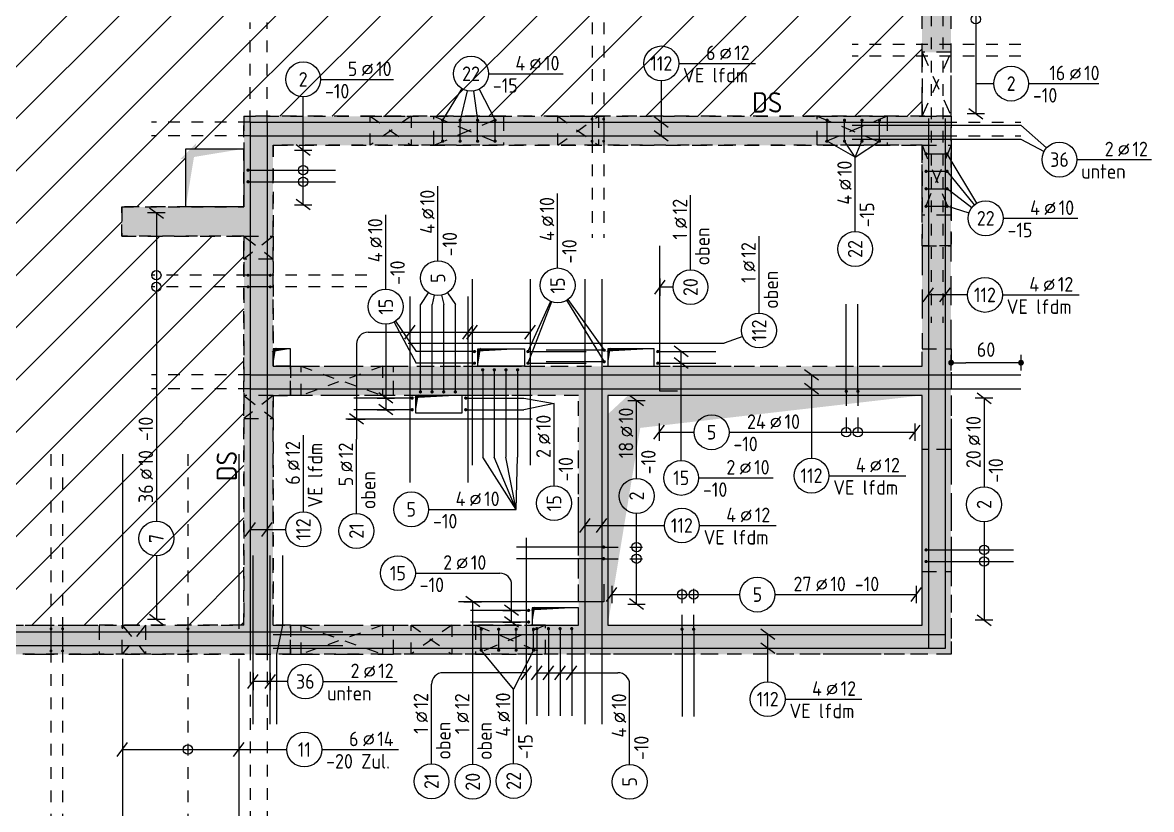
# Model space of a CAD drawing. Extents: x -5.2 to 88.6, y -7.1 to 49.1.
# Drawn here: x 34.27 to 43.97, y 23.19 to 29.95 of the extents above; entities that cross this region are included whole.
import ezdxf
from ezdxf.enums import TextEntityAlignment as Align

# ---------------------------------------------------------------- set-up
doc = ezdxf.new("R2010")
doc.units = 0
doc.header["$LTSCALE"] = 0.5
for name, pattern in [('AUSGEZOGEN', [1000.01, 1000, 0.01]), ('DASHED', [0.75, 0.5, -0.25]), ('DOT', [0.175, 0.05, -0.125]), ('HIDDEN', [0.375, 0.25, -0.125]), ('HIDDEN2', [0.187, 0.125, -0.062]), ('PUNKT', [0.175, 0.05, -0.125]), ('VERDECKT', [0.375, 0.25, -0.125])]:
    doc.linetypes.add(name, pattern=pattern)
for name, color, linetype in [('1.OG', 7, 'Continuous'), ('BETON', 7, 'Continuous'), ('Brüstung 1.UG', 7, 'Continuous'), ('BZ', 7, 'Continuous'), ('DD', 7, 'Continuous'), ('grau_dunkel', 7, 'Continuous'), ('grau_hell', 7, 'Continuous'), ('grau_mittel', 7, 'Continuous'), ('MASSE', 7, 'Continuous'), ('RND', 7, 'Continuous'), ('SCHATTEN', 7, 'Continuous'), ('SCHRAFF', 7, 'Continuous'), ('TEXT', 7, 'Continuous'), ('VERDECKT', 7, 'Continuous'), ('VERDECKT1', 7, 'Continuous'), ('WD', 7, 'Continuous')]:
    doc.layers.add(name, color=color, linetype=linetype)
doc.layers.add('NOPLOT', color=7, linetype='Continuous', plot=False)
doc.styles.add('txt', font='isocp.shx')
doc.dimstyles.new('DOT_I', dxfattribs={"dimscale": 0.5, "dimtxt": 0.25, "dimasz": 0.25, "dimexe": 0.1, "dimexo": 0.3, "dimgap": 0.1, "dimtad": 1, "dimdec": 3, "dimzin": 3, "dimtxsty": 'txt', "dimblk": 'DOT', "dimblk1": 'DOT', "dimblk2": 'DOT', "dimsah": 1, "dimcen": 0.1, "dimse1": 1, "dimse2": 1, "dimazin": 0, "dimtfac": 1, "dimtdec": 4, "dimtix": 1, "dimtmove": 2, "dimatfit": 3, "dimfxl": 0, "dimtvp": 1, "dimtolj": 1, "dimtzin": 0, "dimarcsym": 0})

# ---------------------------------------------------------------- blocks, each defined once
blk = doc.blocks.new('lei_gre')
at = {"layer": 'RND', "color": 7, "linetype": 'Continuous'}
for p, q in [((-0.09, -0.12), (0.09, 0.12)), ((0, 0.15), (0, -0.15))]:
    blk.add_line(p, q, dxfattribs=at)
blk = doc.blocks.new('RND_LEI')
at = {"layer": 'RND', "color": 7, "linetype": 'Continuous'}
blk.add_line((1.022, 0.066), (1.19, 0.27), dxfattribs=at)
for centre, radius in [((0, 0), 0.3), ((1.106, 0.168), 0.075)]:
    blk.add_circle(centre, radius, dxfattribs=at)
at = {"layer": 'RND', "color": 7, "linetype": 'Continuous', "style": 'txt'}
blk.add_attdef('ANZ', text='', height=0.25, dxfattribs=at).set_placement((0.931, 0.057), align=Align.RIGHT)
for tag, p in [('DUM', (1.253, 0.057)), ('ABSTD', (1.674, 0.057)), ('POSTXT', (0.374, -0.327))]:
    blk.add_attdef(tag, p, '', height=0.25, dxfattribs=at)
blk.add_attdef('POSL', text='', height=0.25, dxfattribs=at).set_placement((0, 0), align=Align.MIDDLE)
blk = doc.blocks.new('DOT')
at = {"layer": 'MASSE', "color": 7, "linetype": 'Continuous'}
for p, q in [((0, 0), (-1, 0)), ((0, 0.54), (0, -0.54))]:
    blk.add_line(p, q, dxfattribs=at)
at = {"layer": 'MASSE', "color": 7, "linetype": 'Continuous', "const_width": 0.2}
blk.add_lwpolyline([(-0.1, 0, 1), (0.1, 0, 1)], format="xyb", close=True, dxfattribs=at)
blk = doc.blocks.new('*D18')
at = {"layer": 'Defpoints', "color": 0, "linetype": 'AUSGEZOGEN', "transparency": 16777216}
for p in [(42.2478, 27.0293), (42.2478, 27.0293), (42.8478, 27.0293)]:
    blk.add_point(p, dxfattribs=at)
at = {"layer": 'MASSE', "color": 0, "linetype": 'AUSGEZOGEN', "lineweight": -2, "transparency": 16777216}
blk.add_line((42.7228, 27.0293), (42.3728, 27.0293), dxfattribs=at)
at = {"layer": 'MASSE', "color": 0, "linetype": 'AUSGEZOGEN', "lineweight": -2, "transparency": 16777216, "xscale": 0.125, "yscale": 0.125, "zscale": 0.125, "rotation": 180}
blk.add_blockref('DOT', (42.2478, 27.0293), dxfattribs=at)
at = {"layer": 'MASSE', "color": 0, "linetype": 'AUSGEZOGEN', "lineweight": -2, "transparency": 16777216, "xscale": 0.125, "yscale": 0.125, "zscale": 0.125}
blk.add_blockref('DOT', (42.8478, 27.0293), dxfattribs=at)
at = {"layer": 'MASSE', "color": 0, "linetype": 'AUSGEZOGEN', "transparency": 16777216, "insert": (42.5478, 27.1418), "char_height": 0.125, "attachment_point": 5, "style": 'txt'}
blk.add_mtext('\\A1;60', dxfattribs=at)

msp = doc.modelspace()

# ---------------------------------------------------------------- hatches: boundary and pattern name
at = {"layer": 'grau_hell', "linetype": 'AUSGEZOGEN'}
h = msp.add_hatch(dxfattribs=at)
h.set_pattern_fill('ANSI31', color=9, scale=0.1, style=0, double=1)
h.set_pattern_definition([(45, (0, 0.30097), (-0.2245064, 0.2245064), [])])
h.paths.add_polyline_path([(27.8228, 28.3684), (27.8228, 28.3684), (28.1078, 28.3684), (28.1078, 28.9984), (29.3278, 28.9984), (29.3278, 28.3684), (30.1728, 28.3684), (30.1728, 28.1184), (30.1728, 28.1184), (29.2853, 28.1184), (29.2853, 24.7734), (30.3678, 24.7734), (33.9178, 24.7734), (34.9278, 24.7734), (36.1728, 24.7734), (36.1728, 28.1184), (35.1228, 28.1184), (35.1228, 28.3684), (35.6728, 28.3684), (35.6728, 28.8684), (36.1728, 28.8684), (36.1728, 29.1484), (41.9977, 29.1484), (41.9977, 30.7734), (41.9978, 38.7234), (40.6978, 38.7234), (40.6978, 32.5577), (17.3228, 32.5577), (17.3228, 38.7234), (15.9978, 38.7234), (15.9978, 31.8934), (16.1878, 31.8934), (16.1878, 31.7134), (15.9978, 31.7134), (15.9978, 30.7734), (15.9978, 29.1484), (21.6478, 29.1484), (22.5328, 29.1484), (25.2978, 29.1484), (25.2978, 28.6184), (25.5478, 28.6184), (25.5478, 28.3684), (26.4228, 28.3684), (26.4228, 28.3684)])
at = {"layer": 'grau_mittel'}
for points in [[(42.2478, 30.7734), (41.9977, 30.7734), (41.9977, 29.6985), (41.9978, 29.6984), (42.2478, 29.6984)], [(42.2478, 28.0332), (41.9978, 28.0332), (41.9978, 27.1482), (42.2478, 27.1482)], [(37.4578, 26.7484), (37.4578, 26.9984), (36.5728, 26.9984), (36.5728, 26.7484)], [(41.9978, 25.2334), (42.2478, 25.2334), (42.2478, 26.2834), (41.9978, 26.2834)]]:
    msp.add_hatch(color=61, dxfattribs=at).paths.add_polyline_path(points)
h = msp.add_hatch(color=61, dxfattribs=at)
h.paths.add_polyline_path([(36.5728, 24.7734), (36.5728, 24.5234), (37.4578, 24.5234), (37.4578, 24.7734)])
h.paths.add_polyline_path([(37.4578, 24.7734), (37.4578, 24.5234), (38.1628, 24.5234), (38.1628, 24.7734)], flags=17)
h.paths.add_polyline_path([(42.2478, 24.5234), (42.2478, 25.2334), (41.9978, 25.2334), (41.9978, 24.7734), (39.2978, 24.7734), (39.2978, 26.7484), (41.9978, 26.7484), (41.9978, 26.2834), (42.2478, 26.2834), (42.2478, 27.1482), (41.9978, 27.1482), (41.9978, 26.9984), (37.4578, 26.9984), (37.4578, 26.7484), (39.0478, 26.7484), (39.0478, 24.7734), (38.7628, 24.7734), (38.7628, 24.5234)])
h = msp.add_hatch(color=61, dxfattribs=at)
h.paths.add_polyline_path([(33.9178, 24.7734), (33.9178, 24.5234), (34.9278, 24.5234), (34.9278, 24.7734)])
h.paths.add_polyline_path([(35.1278, 24.7734), (34.9278, 24.7734), (34.9278, 24.5234), (35.1278, 24.5234)])
h.paths.add_polyline_path([(35.3278, 24.7734), (35.3278, 24.5234), (36.5728, 24.5234), (36.5728, 24.7734), (36.4228, 24.7734), (36.4228, 26.5484), (36.1728, 26.5484), (36.1728, 24.7734)])
at = {"layer": 'SCHRAFF'}
h = msp.add_hatch(dxfattribs=at)
h.set_pattern_fill('DOTS', scale=0.025, double=1)
h.set_pattern_definition([(0, (0.988865, 56.354767), (0.01984375, 0.0396875), [0, -0.0396875])])
h.paths.add_polyline_path([(36.1728, 24.7734), (31.3778, 24.7734), (31.3778, 24.5234), (36.5728, 24.5234), (36.5728, 24.7734), (36.4228, 24.7734), (36.4228, 26.7484), (36.5728, 26.7484), (36.5728, 26.9984), (36.4228, 26.9984), (36.4228, 28.8984), (41.9978, 28.8984), (41.9978, 28.0332), (42.2478, 28.0332), (42.2478, 29.1484), (36.1728, 29.1484), (36.1728, 28.3684), (35.1228, 28.3684), (35.1228, 28.1184), (36.1728, 28.1184)])
h.paths.add_polyline_path([(39.0478, 24.7734), (37.4578, 24.7734), (37.4578, 24.5234), (42.2478, 24.5234), (42.2478, 25.2334), (41.9978, 25.2334), (41.9978, 24.7734), (39.2978, 24.7734), (39.2978, 26.7484), (41.9978, 26.7484), (41.9978, 26.2834), (42.2478, 26.2834), (42.2478, 27.1482), (41.9978, 27.1482), (41.9978, 26.9984), (37.4578, 26.9984), (37.4578, 26.7484), (39.0478, 26.7484)])

# ---------------------------------------------------------------- linework, layer by layer
at = {"layer": '1.OG', "color": 7, "linetype": 'DOT', "lineweight": -2}
for points in [[(31.3778, 24.7734), (36.1728, 24.7734), (36.1728, 28.1184), (35.1228, 28.1184), (35.1228, 28.3684), (36.1728, 28.3684), (36.1728, 29.1484), (42.2478, 29.1484), (42.2478, 28.0332), (41.9978, 28.0332), (41.9978, 28.8984), (36.4228, 28.8984), (36.4228, 26.9984), (36.5728, 26.9984), (36.5728, 26.7484), (36.4228, 26.7484), (36.4228, 24.7734), (36.5728, 24.7734), (36.5728, 24.5234), (31.3778, 24.5234), (31.3778, 24.7734)], [(37.4578, 26.9984), (41.9978, 26.9984), (41.9978, 27.1482), (42.2478, 27.1482), (42.2478, 26.2834), (41.9978, 26.2834), (41.9978, 26.7484), (39.2978, 26.7484), (39.2978, 24.7734), (41.9978, 24.7734), (41.9978, 25.2334), (42.2478, 25.2334), (42.2478, 24.5234), (37.4578, 24.5234), (37.4578, 24.7734), (39.0478, 24.7734), (39.0478, 26.7484), (37.4578, 26.7484), (37.4578, 26.9984)]]:
    msp.add_lwpolyline(points, dxfattribs=at)
at = {"layer": 'BETON', "color": 6, "linetype": 'AUSGEZOGEN', "lineweight": -2}
for p, q in [((41.9978, 26.7484), (39.2978, 26.7484)), ((39.2978, 26.7484), (39.2978, 24.7734)), ((41.9978, 24.7734), (41.9978, 26.7484)), ((39.2978, 24.7734), (41.9978, 24.7734))]:
    msp.add_line(p, q, dxfattribs=at)
at = {"layer": 'Brüstung 1.UG', "color": 102, "linetype": 'DOT'}
for p, q in [((41.9978, 25.2334), (41.9978, 26.2834)), ((42.2478, 26.2834), (42.2478, 25.2334))]:
    msp.add_line(p, q, dxfattribs=at)
at = {"layer": 'BZ', "color": 102, "linetype": 'PUNKT'}
for p, q in [((37.2578, 29.1484), (37.6078, 28.8984)), ((37.6078, 29.1484), (37.2578, 28.8984)), ((38.8678, 28.8984), (39.2178, 29.1484)), ((38.8678, 29.1484), (39.2178, 28.8984)), ((36.6628, 26.9984), (37.3628, 26.7484)), ((37.3628, 26.9984), (36.6628, 26.7484)), ((36.6628, 24.7734), (37.3628, 24.5234)), ((37.3628, 24.7734), (36.6628, 24.5234)), ((37.6078, 24.7734), (37.9578, 24.5234)), ((37.9578, 24.7734), (37.6078, 24.5234))]:
    msp.add_line(p, q, dxfattribs=at)
for points in [[(37.2578, 29.1484), (37.6078, 29.1484), (37.6078, 28.8984), (37.2578, 28.8984)], [(38.8678, 29.1484), (39.2178, 29.1484), (39.2178, 28.8984), (38.8678, 28.8984)], [(36.6628, 26.9984), (37.3628, 26.9984), (37.3628, 26.7484), (36.6628, 26.7484)], [(36.6628, 24.7734), (37.3628, 24.7734), (37.3628, 24.5234), (36.6628, 24.5234)], [(37.6078, 24.7734), (37.9578, 24.7734), (37.9578, 24.5234), (37.6078, 24.5234)]]:
    msp.add_lwpolyline(points, close=True, dxfattribs=at)
at = {"layer": 'DD', "color": 7, "linetype": 'AUSGEZOGEN'}
for points in [[(35.6728, 28.8684), (36.1728, 28.8684), (36.1728, 28.3684), (35.6728, 28.3684)], [(36.4229, 26.9984), (36.5728, 26.9984), (36.5728, 27.1484), (36.4229, 27.1484)], [(38.1828, 27.1484), (38.5827, 27.1484), (38.5827, 26.9984), (38.1828, 26.9984)], [(39.6978, 27.1484), (39.2977, 27.1484), (39.2977, 26.9984), (39.6978, 26.9984)], [(37.6478, 26.5984), (38.0478, 26.5984), (38.0478, 26.7484), (37.6478, 26.7484)], [(38.6478, 24.7734), (39.0478, 24.7734), (39.0478, 24.9234), (38.6478, 24.9234)]]:
    msp.add_lwpolyline(points, close=True, dxfattribs=at)
at = {"layer": 'grau_dunkel', "color": 21}
msp.add_lwpolyline([(41.9978, 26.7484, 0, 0.31, 0), (39.3067, 26.5937, 0, 0, 0), (39.4583, 26.7353, 0.3221, 0, 0), (39.2978, 24.7734, 0, 0, 0)], format="xyseb", dxfattribs=at)
at = {"layer": 'grau_mittel', "color": 61}
for points in [[(36.4228, 28.1184), (36.1728, 28.3684), (36.4228, 28.8984), (36.1728, 29.1484)], [(36.1728, 29.1484), (36.4228, 28.8984), (37.8028, 29.1484), (37.8028, 28.8984)], [(38.4028, 29.1484), (38.4028, 28.8984), (41.0978, 29.1484), (41.0978, 28.8984)], [(41.6978, 29.1484), (41.6978, 28.8984), (42.2478, 29.1484), (42.2478, 28.8984)], [(35.1228, 28.3684), (36.1728, 28.3684), (35.1228, 28.1184), (36.4228, 28.1184)], [(41.9978, 28.0332), (42.2478, 28.0332), (41.9978, 28.2984), (42.2478, 28.2984)], [(36.1728, 26.7484), (36.4228, 26.9984), (36.1728, 27.919), (36.4228, 27.919)], [(36.5728, 26.9984), (36.5728, 26.7484), (36.4228, 26.9984), (36.1728, 26.7484)]]:
    msp.add_solid(points, dxfattribs=at)
at = {"layer": 'NOPLOT', "color": 191, "linetype": 'Continuous'}
for points in [[(35.1286, 26.2423), (35.1286, 24.7423)], [(36.1286, 26.2423), (36.1286, 24.7423)], [(36.5036, 25.3734), (36.5036, 24.7734), (36.4536, 24.5234), (36.4536, 23.9234)], [(35.1286, 24.4849), (35.1286, 22.9849)], [(36.1286, 24.4849), (36.1286, 22.9849)]]:
    msp.add_lwpolyline(points, dxfattribs=at)
at = {"layer": 'RND', "color": 7, "linetype": 'AUSGEZOGEN'}
for p, q in [((42.4598, 30.7392), (42.4598, 29.1694)), ((39.9081, 29.6017), (40.5681, 29.6017)), ((38.2738, 29.5132), (38.9138, 29.5132)), ((36.8314, 29.4645), (37.4586, 29.4645)), ((42.4598, 29.4286), (42.6133, 29.4286)), ((42.9133, 29.4286), (43.5179, 29.4286)), ((36.6814, 28.8566), (36.6814, 29.3145)), ((36.6814, 28.387), (36.6814, 28.8566)), ((41.4233, 28.1568), (41.4233, 28.7968)), ((43.3285, 28.7752), (43.9685, 28.7752)), ((37.8394, 27.9063), (37.8394, 28.5463)), ((38.8669, 27.8436), (38.8669, 28.4836)), ((40.009, 27.8289), (40.009, 28.4689)), ((35.4203, 28.3168), (35.4203, 25.6685)), ((37.3908, 27.6612), (37.3908, 28.3012)), ((42.6951, 28.2708), (43.3351, 28.2708)), ((40.598, 27.4562), (40.598, 28.1162)), ((42.6881, 27.6122), (43.3481, 27.6122)), ((38.8365, 25.972), (38.8365, 26.6782)), ((39.5457, 26.0339), (39.5457, 26.7038)), ((42.5307, 26.7249), (42.5307, 25.9615)), ((36.6829, 25.7465), (36.6829, 26.4065)), ((39.7402, 26.4317), (40.0399, 26.4317)), ((40.3399, 26.4317), (41.9357, 26.4317)), ((37.139, 25.7334), (37.139, 26.3734)), ((40.0787, 26.0394), (40.7187, 26.0394)), ((41.1983, 26.0584), (41.8583, 26.0584)), ((37.7595, 25.7688), (38.5123, 25.7688)), ((39.5457, 24.9543), (39.5457, 25.7339)), ((40.0846, 25.6299), (40.7446, 25.6299)), ((42.5307, 25.6615), (42.5307, 24.8168)), ((35.4203, 25.3685), (35.4203, 24.8219)), ((37.6452, 25.2208), (38.2852, 25.2208)), ((39.3317, 25.0364), (40.4334, 25.0364)), ((40.7334, 25.0364), (41.9484, 25.0364)), ((36.8496, 24.2895), (37.4896, 24.2895)), ((37.7838, 23.581), (37.7838, 24.221)), ((38.138, 23.5776), (38.138, 24.2176)), ((38.4895, 23.5848), (38.4895, 24.2248)), ((39.4857, 23.5768), (39.4857, 24.2168)), ((40.8221, 24.1375), (41.4821, 24.1375)), ((35.1286, 23.7044), (36.1286, 23.7044)), ((36.1286, 23.7044), (36.5414, 23.7044)), ((36.8414, 23.7044), (37.5002, 23.7044))]:
    msp.add_line(p, q, dxfattribs=at)
at = {"layer": 'RND', "color": 1, "linetype": 'HIDDEN2'}
for p, q in [((36.2267, 29.0984), (36.2267, 29.953)), ((36.3712, 29.0984), (36.3712, 29.953)), ((36.2228, 29.0966), (35.378, 29.0966)), ((42.1978, 29.0966), (42.8478, 29.0966)), ((36.2228, 28.9784), (35.378, 28.9784)), ((42.1978, 28.9784), (42.8478, 28.9784)), ((36.2228, 26.9241), (35.378, 26.9241)), ((36.2228, 26.8051), (35.378, 26.8051)), ((36.2268, 24.5734), (36.2268, 23.0522)), ((36.3712, 24.5734), (36.3712, 23.0522))]:
    msp.add_line(p, q, dxfattribs=at)
at = {"layer": 'RND', "color": 102, "linetype": 'AUSGEZOGEN'}
for p, q in [((38.0456, 29.3851), (37.8797, 29.1134)), ((39.7581, 29.4517), (39.7581, 28.9784)), ((38.0895, 29.3671), (38.0297, 29.1134)), ((38.1446, 29.3646), (38.1797, 29.1134)), ((38.1925, 29.3798), (38.3297, 29.1134)), ((43.0665, 28.875), (42.8478, 29.0699)), ((41.4233, 28.7968), (41.1821, 28.9334)), ((41.4233, 28.7968), (41.3321, 28.9334)), ((41.4233, 28.7968), (41.6321, 28.9334)), ((41.4233, 28.7968), (41.4821, 28.9334)), ((42.8478, 28.9498), (43.0459, 28.8453)), ((42.4679, 28.3994), (42.2127, 28.8243)), ((42.4497, 28.3865), (42.2127, 28.6743)), ((42.4258, 28.3617), (42.2127, 28.5243)), ((42.4019, 28.3154), (42.2127, 28.3743)), ((39.859, 27.6789), (39.7467, 27.6789)), ((37.7566, 27.6312), (37.6886, 27.5284)), ((37.8068, 27.6099), (37.7886, 27.5284)), ((37.8711, 27.6097), (37.8886, 27.5284)), ((37.9216, 27.6308), (37.9886, 27.5284)), ((38.8056, 27.5567), (38.6127, 27.1253)), ((38.8136, 27.5534), (38.6127, 27.0253)), ((38.945, 27.5656), (39.2677, 27.0371)), ((38.9545, 27.5719), (39.2677, 27.1371)), ((42.3881, 27.6122), (42.0526, 27.6122)), ((37.3908, 27.3612), (37.3908, 26.6253)), ((37.462, 27.3791), (37.6528, 27.0253)), ((37.475, 27.3871), (37.6528, 27.1253)), ((37.239, 27.2907), (38.632, 27.2907)), ((40.457, 27.2551), (40.2978, 27.1974)), ((37.139, 27.1907), (37.139, 26.3734)), ((39.9287, 26.1894), (39.9287, 27.1253)), ((41.0483, 26.9241), (41.0483, 26.2084)), ((38.5778, 26.7253), (38.8365, 26.6782)), ((38.8365, 26.6782), (38.5778, 26.6253)), ((38.5123, 25.7688), (38.2236, 26.2184)), ((38.5123, 25.7688), (38.3236, 26.2184)), ((38.5123, 25.7688), (38.4236, 26.2184)), ((38.5123, 25.7688), (38.5236, 26.2184)), ((39.1022, 25.6299), (39.7846, 25.6299)), ((36.2268, 25.5965), (36.5329, 25.5965)), ((38.2852, 25.2208), (38.3721, 25.2208)), ((38.4721, 24.8003), (38.4721, 25.1208)), ((38.138, 24.2176), (38.138, 24.9751)), ((40.6721, 24.2875), (40.6721, 24.6939)), ((38.4895, 24.2248), (38.2109, 24.5584)), ((38.6609, 24.5584), (38.4895, 24.2248)), ((38.5985, 24.365), (37.8838, 24.365)), ((38.6886, 24.365), (39.3857, 24.365)), ((36.5496, 24.2895), (36.2507, 24.2895)), ((37.7838, 24.221), (37.7838, 24.265)), ((39.4857, 24.2168), (39.4857, 24.265))]:
    msp.add_line(p, q, dxfattribs=at)
at = {"layer": 'RND', "color": 102, "linetype": 'VERDECKT'}
for p, q in [((41.347, 26.7834), (41.347, 26.3817)), ((41.447, 26.7834), (41.447, 26.3817)), ((39.2628, 25.4448), (39.5957, 25.4448)), ((39.2628, 25.3448), (39.5957, 25.3448)), ((39.9361, 24.7384), (39.9361, 25.0864)), ((40.0361, 24.7384), (40.0361, 25.0864))]:
    msp.add_line(p, q, dxfattribs=at)
at = {"layer": 'RND', "color": 1, "linetype": 'HIDDEN2'}
for points in [[(42.0772, 32.0234), (42.0772, 27.3734)], [(42.1753, 32.0234), (42.1753, 27.3734)], [(42.8478, 29.7644), (41.3978, 29.7644)], [(42.8478, 29.6644), (41.3978, 29.6644)]]:
    msp.add_lwpolyline(points, dxfattribs=at)
at = {"layer": 'RND', "color": 1, "linetype": 'DOT'}
for points in [[(39.163, 29.953), (39.163, 29.123)], [(39.263, 29.953), (39.263, 29.123)], [(39.163, 28.9329), (39.163, 28.1029)], [(39.263, 28.9329), (39.263, 28.1029)], [(36.208, 27.7811), (35.378, 27.7811)], [(37.2282, 27.7811), (36.3982, 27.7811)], [(36.208, 27.6811), (35.378, 27.6811)], [(37.2282, 27.6811), (36.3982, 27.6811)], [(34.5147, 26.2423), (34.5147, 24.7423)], [(34.6147, 26.2423), (34.6147, 24.7423)], [(35.6913, 26.2423), (35.6913, 24.7423)], [(34.5147, 24.5522), (34.5147, 23.0522)], [(34.6147, 24.5522), (34.6147, 23.0522)], [(35.6913, 24.5522), (35.6913, 23.0522)]]:
    msp.add_lwpolyline(points, dxfattribs=at)
at = {"layer": 'RND', "color": 1, "linetype": 'AUSGEZOGEN'}
for points in [[(36.2228, 29.0966), (42.1978, 29.0966)], [(36.2267, 29.0984), (36.2267, 24.5734)], [(36.3712, 29.0984), (36.3712, 24.5734)], [(37.8797, 28.9334), (37.8797, 29.1134)], [(38.0297, 28.9334), (38.0297, 29.1134)], [(38.1797, 28.9334), (38.1797, 29.1134)], [(38.3297, 28.9334), (38.3297, 29.1134)], [(39.163, 29.123), (39.163, 28.9329)], [(39.263, 29.123), (39.263, 28.9329)], [(41.1821, 28.9334), (41.1821, 29.1134)], [(41.3321, 28.9334), (41.3321, 29.1134)], [(41.4821, 28.9334), (41.4821, 29.1134)], [(41.6321, 28.9334), (41.6321, 29.1134)], [(42.0526, 29.1282), (42.0526, 24.5734)], [(42.1966, 29.1282), (42.1966, 24.5734)], [(41.3978, 29.0699), (42.8478, 29.0699)], [(36.2228, 28.9784), (42.1978, 28.9784)], [(41.3978, 28.9498), (42.8478, 28.9498)], [(42.0328, 28.8243), (42.2127, 28.8243)], [(36.2078, 28.6846), (36.9578, 28.6846)], [(42.0328, 28.6743), (42.2127, 28.6743)], [(36.2078, 28.5846), (36.9578, 28.5846)], [(42.0328, 28.5243), (42.2127, 28.5243)], [(42.0328, 28.3743), (42.2127, 28.3743)], [(39.8967, 26.7851), (39.7467, 26.7851), (39.7467, 28.0351)], [(36.3982, 27.7811), (36.208, 27.7811)], [(38.1335, 27.7484), (38.1335, 26.1484)], [(38.632, 27.7484), (38.632, 26.1484)], [(39.1022, 27.7484), (39.1022, 23.9234)], [(39.2462, 27.7484), (39.2462, 23.9234)], [(36.3982, 27.6811), (36.208, 27.6811)], [(37.5985, 27.5984), (37.5985, 25.9984)], [(38.097, 27.5984), (38.097, 25.9984)], [(37.6886, 26.7784), (37.6886, 27.5284)], [(37.7886, 26.7784), (37.7886, 27.5284)], [(37.8886, 26.7784), (37.8886, 27.5284)], [(37.9886, 26.7784), (37.9886, 27.5284)], [(41.347, 26.7834), (41.347, 27.5334)], [(41.447, 26.7834), (41.447, 27.5334)], [(37.5828, 27.1974), (40.2978, 27.1974)], [(38.1528, 27.1253), (37.6528, 27.1253)], [(38.6127, 27.1253), (39.1127, 27.1253)], [(39.2677, 27.1371), (38.7677, 27.1371)], [(39.7278, 27.1253), (40.2278, 27.1253)], [(38.1528, 27.0253), (37.6528, 27.0253)], [(38.2236, 26.9684), (38.2236, 26.2184)], [(38.3236, 26.9684), (38.3236, 26.2184)], [(38.4236, 26.9684), (38.4236, 26.2184)], [(38.5236, 26.9684), (38.5236, 26.2184)], [(38.6127, 27.0253), (39.1127, 27.0253)], [(39.2677, 27.0371), (38.7677, 27.0371)], [(39.7278, 27.0253), (40.2278, 27.0253)], [(36.2228, 26.9241), (42.8478, 26.9241)], [(36.2228, 26.8051), (42.8478, 26.8051)], [(37.6178, 26.7253), (37.1178, 26.7253)], [(38.0778, 26.7253), (38.5778, 26.7253)], [(37.6178, 26.6253), (37.1178, 26.6253)], [(38.0778, 26.6253), (38.5778, 26.6253)], [(38.6478, 26.5454), (37.0478, 26.5454)], [(38.5985, 25.5234), (38.5985, 23.9234)], [(39.2628, 25.4448), (38.5128, 25.4448)], [(42.0328, 25.4206), (42.7828, 25.4206)], [(36.2507, 23.9234), (36.2507, 25.3734)], [(36.3985, 23.9234), (36.3985, 25.3734)], [(39.2628, 25.3448), (38.5128, 25.3448)], [(42.0328, 25.3206), (42.7828, 25.3206)], [(39.2644, 25.1251), (39.2644, 24.9751), (38.0144, 24.9751)], [(38.6178, 24.9003), (38.1178, 24.9003)], [(34.5147, 24.7423), (34.5147, 24.5522)], [(34.6147, 24.7423), (34.6147, 24.5522)], [(35.6913, 24.7423), (35.6913, 24.5522)], [(38.6178, 24.8003), (38.1178, 24.8003)], [(38.2109, 24.5584), (38.2109, 24.7384)], [(38.3609, 24.5584), (38.3609, 24.7384)], [(38.5109, 24.5584), (38.5109, 24.7384)], [(38.6609, 24.5584), (38.6609, 24.7384)], [(38.6886, 24.7434), (38.6886, 23.9934)], [(38.7886, 24.7434), (38.7886, 23.9934)], [(38.8886, 24.7434), (38.8886, 23.9934)], [(38.9886, 24.7434), (38.9886, 23.9934)], [(39.9361, 24.7384), (39.9361, 23.9884)], [(40.0361, 24.7384), (40.0361, 23.9884)], [(27.9978, 24.7167), (37.0228, 24.7167)], [(36.4228, 24.6939), (42.1978, 24.6939)], [(27.9978, 24.5977), (37.0228, 24.5977)], [(36.4228, 24.5749), (42.1978, 24.5749)]]:
    msp.add_lwpolyline(points, dxfattribs=at)
at = {"layer": 'RND', "color": 7, "linetype": 'AUSGEZOGEN'}
for points, const_width in [([(37.8727, 29.1134, -1), (37.8867, 29.1134, -1)], 0.014), ([(38.0227, 29.1134, -1), (38.0367, 29.1134, -1)], 0.014), ([(38.1727, 29.1134, -1), (38.1867, 29.1134, -1)], 0.014), ([(38.3227, 29.1134, -1), (38.3367, 29.1134, -1)], 0.014), ([(39.163, 29.1293, 1), (39.163, 29.1168, 1)], 0.0125), ([(39.263, 29.1293, 1), (39.263, 29.1168, 1)], 0.0125), ([(41.1751, 29.1134, -1), (41.1891, 29.1134, -1)], 0.014), ([(41.3251, 29.1134, -1), (41.3391, 29.1134, -1)], 0.014), ([(41.4751, 29.1134, -1), (41.4891, 29.1134, -1)], 0.014), ([(41.6251, 29.1134, -1), (41.6391, 29.1134, -1)], 0.014), ([(37.8727, 28.9334, -1), (37.8867, 28.9334, -1)], 0.014), ([(38.0227, 28.9334, -1), (38.0367, 28.9334, -1)], 0.014), ([(38.1727, 28.9334, -1), (38.1867, 28.9334, -1)], 0.014), ([(38.3227, 28.9334, -1), (38.3367, 28.9334, -1)], 0.014), ([(39.163, 28.9391, 1), (39.163, 28.9266, 1)], 0.0125), ([(39.263, 28.9391, 1), (39.263, 28.9266, 1)], 0.0125), ([(41.1751, 28.9334, -1), (41.1891, 28.9334, -1)], 0.014), ([(41.3251, 28.9334, -1), (41.3391, 28.9334, -1)], 0.014), ([(41.4751, 28.9334, -1), (41.4891, 28.9334, -1)], 0.014), ([(41.6251, 28.9334, -1), (41.6391, 28.9334, -1)], 0.014), ([(42.0328, 28.8313, -1), (42.0328, 28.8173, -1)], 0.014), ([(42.2127, 28.8313, -1), (42.2127, 28.8173, -1)], 0.014), ([(36.2078, 28.6776, -1), (36.2078, 28.6916, -1)], 0.014), ([(42.0328, 28.6813, -1), (42.0328, 28.6673, -1)], 0.014), ([(42.2127, 28.6813, -1), (42.2127, 28.6673, -1)], 0.014), ([(36.2078, 28.5776, -1), (36.2078, 28.5916, -1)], 0.014), ([(42.0328, 28.5313, -1), (42.0328, 28.5173, -1)], 0.014), ([(42.2127, 28.5313, -1), (42.2127, 28.5173, -1)], 0.014), ([(42.0328, 28.3813, -1), (42.0328, 28.3673, -1)], 0.014), ([(42.2127, 28.3813, -1), (42.2127, 28.3673, -1)], 0.014), ([(36.2143, 27.7811, 1), (36.2018, 27.7811, 1)], 0.0125), ([(36.4044, 27.7811, 1), (36.3919, 27.7811, 1)], 0.0125), ([(36.2143, 27.6811, 1), (36.2018, 27.6811, 1)], 0.0125), ([(36.4044, 27.6811, 1), (36.3919, 27.6811, 1)], 0.0125), ([(38.1528, 27.1323, -1), (38.1528, 27.1183, -1)], 0.014), ([(38.6127, 27.1323, 1), (38.6127, 27.1183, 1)], 0.014), ([(39.2677, 27.1441, -1), (39.2677, 27.1301, -1)], 0.014), ([(39.7278, 27.1323, 1), (39.7278, 27.1183, 1)], 0.014), ([(38.1528, 27.0323, -1), (38.1528, 27.0183, -1)], 0.014), ([(38.2166, 26.9684, 1), (38.2306, 26.9684, 1)], 0.014), ([(38.3166, 26.9684, 1), (38.3306, 26.9684, 1)], 0.014), ([(38.4166, 26.9684, 1), (38.4306, 26.9684, 1)], 0.014), ([(38.5166, 26.9684, 1), (38.5306, 26.9684, 1)], 0.014), ([(38.6127, 27.0323, 1), (38.6127, 27.0183, 1)], 0.014), ([(39.2677, 27.0441, -1), (39.2677, 27.0301, -1)], 0.014), ([(39.7278, 27.0323, 1), (39.7278, 27.0183, 1)], 0.014), ([(37.6816, 26.7784, -1), (37.6956, 26.7784, -1)], 0.014), ([(37.7816, 26.7784, -1), (37.7956, 26.7784, -1)], 0.014), ([(37.8816, 26.7784, -1), (37.8956, 26.7784, -1)], 0.014), ([(37.9816, 26.7784, -1), (37.9956, 26.7784, -1)], 0.014), ([(41.34, 26.7834, 1), (41.354, 26.7834, 1)], 0.014), ([(41.44, 26.7834, 1), (41.454, 26.7834, 1)], 0.014), ([(37.6178, 26.7323, -1), (37.6178, 26.7183, -1)], 0.014), ([(38.0778, 26.7323, 1), (38.0778, 26.7183, 1)], 0.014), ([(37.6178, 26.6323, -1), (37.6178, 26.6183, -1)], 0.014), ([(38.0778, 26.6323, 1), (38.0778, 26.6183, 1)], 0.014), ([(39.2628, 25.4378, 1), (39.2628, 25.4518, 1)], 0.014), ([(42.0328, 25.4136, -1), (42.0328, 25.4276, -1)], 0.014), ([(39.2628, 25.3378, 1), (39.2628, 25.3518, 1)], 0.014), ([(42.0328, 25.3136, -1), (42.0328, 25.3276, -1)], 0.014), ([(38.6178, 24.9073, -1), (38.6178, 24.8933, -1)], 0.014), ([(34.5147, 24.7486, 1), (34.5147, 24.7361, 1)], 0.0125), ([(34.6147, 24.7486, 1), (34.6147, 24.7361, 1)], 0.0125), ([(35.6913, 24.7486, 1), (35.6913, 24.7361, 1)], 0.0125), ([(38.2039, 24.7384, -1), (38.2179, 24.7384, -1)], 0.014), ([(38.3539, 24.7384, -1), (38.3679, 24.7384, -1)], 0.014), ([(38.5039, 24.7384, -1), (38.5179, 24.7384, -1)], 0.014), ([(38.6178, 24.8073, -1), (38.6178, 24.7933, -1)], 0.014), ([(38.6539, 24.7384, -1), (38.6679, 24.7384, -1)], 0.014), ([(38.6816, 24.7434, -1), (38.6956, 24.7434, -1)], 0.014), ([(38.7816, 24.7434, 1), (38.7956, 24.7434, 1)], 0.014), ([(38.8816, 24.7434, 1), (38.8956, 24.7434, 1)], 0.014), ([(38.9816, 24.7434, 1), (38.9956, 24.7434, 1)], 0.014), ([(39.9291, 24.7384, -1), (39.9431, 24.7384, -1)], 0.014), ([(40.0291, 24.7384, -1), (40.0431, 24.7384, -1)], 0.014), ([(34.5147, 24.5584, 1), (34.5147, 24.5459, 1)], 0.0125), ([(34.6147, 24.5584, 1), (34.6147, 24.5459, 1)], 0.0125), ([(35.6913, 24.5584, 1), (35.6913, 24.5459, 1)], 0.0125), ([(38.2039, 24.5584, -1), (38.2179, 24.5584, -1)], 0.014), ([(38.3539, 24.5584, -1), (38.3679, 24.5584, -1)], 0.014), ([(38.5039, 24.5584, -1), (38.5179, 24.5584, -1)], 0.014), ([(38.6539, 24.5584, -1), (38.6679, 24.5584, -1)], 0.014)]:
    msp.add_lwpolyline(points, format="xyb", close=True, dxfattribs=dict(at, const_width=const_width))
for centre in [(42.4598, 29.9814), (36.6814, 28.6846), (36.6814, 28.5846), (35.4203, 27.7811), (35.4203, 27.6811), (41.347, 26.4317), (41.447, 26.4317), (39.5457, 25.4448), (42.5307, 25.4206), (39.5457, 25.3448), (42.5307, 25.3206), (39.9361, 25.0364), (40.0361, 25.0364), (35.6913, 23.7044)]:
    msp.add_circle(centre, 0.04, dxfattribs=at)
at = {"layer": 'RND', "color": 102, "linetype": 'AUSGEZOGEN'}
for centre, start, end in [((37.239, 27.1907), 90, 180), ((38.3721, 25.1208), 0, 90), ((37.8838, 24.265), 90, 180), ((39.3857, 24.265), 0, 90)]:
    msp.add_arc(centre, 0.1, start, end, dxfattribs=at)
at = {"layer": 'SCHATTEN', "color": 1, "linetype": 'AUSGEZOGEN'}
for points in [[(35.6728, 28.3684, 0, 0.0815, 0), (35.7134, 28.8651, 0, 0, 0), (35.6761, 28.8278, 0.0815, 0, 0), (36.1728, 28.8684, 0, 0, 0)], [(36.4228, 26.9984, 0, 0.0245, 0), (36.4351, 27.1474, 0, 0, 0), (36.4239, 27.1362, 0.0245, 0, 0), (36.5728, 27.1484, 0, 0, 0)], [(38.1828, 26.9984, 0, 0.0245, 0), (38.195, 27.1474, 0, 0, 0), (38.1831, 27.1372, 0.0224, 0, 0), (38.5827, 27.1484, 0, 0, 0)], [(39.2977, 26.9984, 0, 0.0245, 0), (39.3099, 27.1474, 0, 0, 0), (39.2981, 27.1372, 0.0224, 0, 0), (39.6978, 27.1484, 0, 0, 0)], [(37.6478, 26.5984, 0, 0.0245, 0), (37.66, 26.7474, 0, 0, 0), (37.6481, 26.7372, 0.0224, 0, 0), (38.0478, 26.7484, 0, 0, 0)], [(38.6478, 24.7734, 0, 0.0245, 0), (38.66, 24.9224, 0, 0, 0), (38.6481, 24.9122, 0.0224, 0, 0), (39.0478, 24.9234, 0, 0, 0)]]:
    msp.add_lwpolyline(points, format="xyseb", dxfattribs=at)
at = {"layer": 'VERDECKT', "color": 7, "linetype": 'VERDECKT', "lineweight": -2}
for p, q in [((41.9978, 26.9984), (41.9978, 27.1482)), ((41.9978, 27.1482), (42.2478, 27.1482)), ((42.2478, 27.1482), (42.2478, 26.2834)), ((37.4578, 26.9984), (41.9978, 26.9984)), ((37.4578, 26.7484), (37.4578, 26.9984)), ((39.0478, 26.7484), (37.4578, 26.7484)), ((39.0478, 24.7734), (39.0478, 26.7484)), ((42.2478, 26.2834), (41.9978, 26.2834)), ((41.9978, 25.2334), (42.2478, 25.2334)), ((42.2478, 25.2334), (42.2478, 24.5234)), ((37.4578, 24.5234), (37.4578, 24.7734)), ((37.4578, 24.7734), (39.0478, 24.7734)), ((42.2478, 24.5234), (37.4578, 24.5234))]:
    msp.add_line(p, q, dxfattribs=at)
msp.add_lwpolyline([(36.1728, 29.1484), (36.1728, 28.3684), (35.1228, 28.3684), (35.1228, 28.1184), (36.1728, 28.1184), (36.1728, 24.7734), (34.9278, 24.7734), (34.9278, 24.5234), (36.5728, 24.5234), (36.5728, 24.7734), (36.4228, 24.7734), (36.4228, 26.7484), (36.5728, 26.7484), (36.5728, 26.9984), (36.4228, 26.9984), (36.4228, 28.8984), (41.9978, 28.8984), (41.9978, 28.0332), (42.2478, 28.0332), (42.2478, 29.1484), (36.1728, 29.1484)], dxfattribs=at)
at = {"layer": 'VERDECKT1', "color": 7, "linetype": 'DASHED'}
for p, q in [((41.9977, 29.1484), (41.9977, 30.7734)), ((42.2478, 29.1484), (42.2478, 30.7734)), ((41.9978, 28.0332), (41.9978, 27.1482)), ((42.2478, 27.1482), (42.2478, 28.0332)), ((36.5728, 26.9984), (37.4578, 26.9984)), ((37.4578, 26.7484), (36.5728, 26.7484)), ((42.2478, 26.2834), (42.2478, 25.2334)), ((33.9178, 24.7734), (34.9278, 24.7734)), ((36.5728, 24.7734), (37.4578, 24.7734)), ((33.9178, 24.5234), (34.9278, 24.5234)), ((36.5728, 24.5234), (37.4578, 24.5234))]:
    msp.add_line(p, q, dxfattribs=at)
at = {"layer": 'WD', "color": 102, "linetype": 'HIDDEN'}
for p, q in [((41.9978, 29.6984), (42.2478, 29.1484)), ((41.9978, 29.1484), (42.2478, 29.6984)), ((37.8028, 29.1484), (38.4028, 28.8984)), ((37.8028, 28.8984), (38.4028, 29.1484)), ((41.0978, 29.1484), (41.6978, 28.8984)), ((41.6978, 29.1484), (41.0978, 28.8984)), ((41.9978, 28.8984), (42.2478, 28.2984)), ((42.2478, 28.8984), (41.9978, 28.2984)), ((36.1728, 28.1184), (36.4228, 27.919)), ((36.4228, 28.1184), (36.1728, 27.919)), ((36.1728, 26.7484), (36.4228, 26.5484)), ((36.4228, 26.7484), (36.1728, 26.5484)), ((35.1278, 24.7734), (35.3278, 24.5234)), ((35.3278, 24.7734), (35.1278, 24.5234)), ((38.7628, 24.7734), (38.1628, 24.5234)), ((38.1628, 24.7734), (38.7628, 24.5234))]:
    msp.add_line(p, q, dxfattribs=at)
for points in [[(41.9977, 29.1484), (42.2478, 29.1484), (42.2478, 29.6984), (41.9977, 29.6984)], [(37.8028, 29.1484), (38.4028, 29.1484), (38.4028, 28.8984), (37.8028, 28.8984)], [(41.0978, 29.1484), (41.6978, 29.1484), (41.6978, 28.8984), (41.0978, 28.8984)], [(41.9978, 28.8984), (42.2478, 28.8984), (42.2478, 28.2984), (41.9978, 28.2984)], [(36.1728, 28.1184), (36.4228, 28.1184), (36.4228, 27.919), (36.1728, 27.919)], [(36.4228, 26.7484), (36.1728, 26.7484), (36.1728, 26.5484), (36.4228, 26.5484)], [(35.1278, 24.7734), (35.3278, 24.7734), (35.3278, 24.5234), (35.1278, 24.5234)], [(38.7628, 24.7734), (38.1628, 24.7734), (38.1628, 24.5234), (38.7628, 24.5234)]]:
    msp.add_lwpolyline(points, close=True, dxfattribs=at)

# ---------------------------------------------------------------- block references
at = {"layer": 'RND', "color": 7, "linetype": 'AUSGEZOGEN', "xscale": 0.5, "yscale": 0.5, "zscale": 0.5}
for p, values in [((39.7581, 29.6017), {'POSL': '112', 'DUM': '12', 'ANZ': '6', 'POSTXT': 'VE lfdm'}), ((36.6814, 29.4645), {'POSL': '2', 'DUM': '10', 'ANZ': '5', 'POSTXT': '-10'}), ((38.1238, 29.5132), {'POSL': '22', 'DUM': '10', 'ANZ': '4', 'POSTXT': '-15'}), ((42.7633, 29.4286), {'POSL': '2', 'DUM': '10', 'ANZ': '16', 'POSTXT': '-10'}), ((43.1785, 28.7752), {'POSL': '36', 'DUM': '12', 'ANZ': '2', 'POSTXT': 'unten'}), ((42.5451, 28.2708), {'POSL': '22', 'DUM': '10', 'ANZ': '4', 'POSTXT': '-15'}), ((42.5381, 27.6122), {'POSL': '112', 'DUM': '12', 'ANZ': '4', 'POSTXT': 'VE lfdm'}), ((40.1899, 26.4317), {'POSL': '5', 'DUM': '10', 'ANZ': '24', 'POSTXT': '-10'}), ((39.9287, 26.0394), {'POSL': '15', 'DUM': '10', 'ANZ': '2', 'POSTXT': '-10'}), ((41.0483, 26.0584), {'POSL': '112', 'DUM': '12', 'ANZ': '4', 'POSTXT': 'VE lfdm'}), ((37.6095, 25.7688), {'POSL': '5', 'DUM': '10', 'ANZ': '4', 'POSTXT': '-10'}), ((39.9346, 25.6299), {'POSL': '112', 'DUM': '12', 'ANZ': '4', 'POSTXT': 'VE lfdm'}), ((37.4952, 25.2208), {'POSL': '15', 'DUM': '10', 'ANZ': '2', 'POSTXT': '-10'}), ((40.5834, 25.0364), {'POSL': '5', 'DUM': '10', 'ANZ': '27', 'ABSTD': '-10'}), ((36.6996, 24.2895), {'POSL': '36', 'DUM': '12', 'ANZ': '2', 'POSTXT': 'unten'}), ((40.6721, 24.1375), {'POSL': '112', 'DUM': '12', 'ANZ': '4', 'POSTXT': 'VE lfdm'}), ((36.6914, 23.7044), {'POSL': '11', 'DUM': '14', 'ANZ': '6', 'POSTXT': '-20 Zul.'})]:
    msp.add_blockref('RND_LEI', p, dxfattribs=at).add_auto_attribs(values)
for p, rotation in [((42.4598, 29.1694), 270), ((39.7581, 29.0966), 90), ((39.7581, 28.9784), 90), ((36.6814, 28.8566), 90), ((36.6814, 28.387), 90), ((35.4203, 28.3168), 270), ((39.9287, 27.1253), 90), ((39.9287, 27.0253), 90), ((41.0483, 26.9241), 90), ((37.3908, 26.7253), 90), ((41.0483, 26.8051), 89.99999999998401), ((42.5307, 26.7249), 270), ((37.3908, 26.6253), 90), ((39.5457, 26.7038), 90), ((37.139, 26.5454), 90), ((38.138, 24.9751), 90), ((38.4721, 24.9003), 90), ((39.5457, 24.9543), 90), ((35.4203, 24.8219), 270), ((38.4721, 24.8003), 90), ((42.5307, 24.8168), 270), ((40.6721, 24.6939), 90), ((40.6721, 24.5749), 90)]:
    msp.add_blockref('lei_gre', p, dxfattribs=dict(at, rotation=rotation))
at = {"layer": 'RND', "color": 7, "linetype": 'AUSGEZOGEN', "xscale": 0.5, "yscale": 0.5, "zscale": 0.5, "rotation": 90}
for p, values in [((41.4233, 28.0068), {'POSL': '22', 'DUM': '10', 'ANZ': '4', 'POSTXT': '-15'}), ((37.8394, 27.7563), {'POSL': '5', 'DUM': '10', 'ANZ': '4', 'POSTXT': '-10'}), ((38.8669, 27.6936), {'POSL': '15', 'DUM': '10', 'ANZ': '4', 'POSTXT': '-10'}), ((40.009, 27.6789), {'POSL': '20', 'DUM': '12', 'ANZ': '1', 'POSTXT': 'oben'}), ((37.3908, 27.5112), {'POSL': '15', 'DUM': '10', 'ANZ': '4', 'POSTXT': '-10'}), ((40.598, 27.3062), {'POSL': '112', 'DUM': '12', 'ANZ': '1', 'POSTXT': 'oben'}), ((38.8365, 25.822), {'POSL': '15', 'DUM': '10', 'ANZ': '2', 'POSTXT': '-10'}), ((39.5457, 25.8839), {'POSL': '2', 'DUM': '10', 'ANZ': '18', 'POSTXT': '-10'}), ((35.4203, 25.5185), {'POSL': '7', 'DUM': '10', 'ANZ': '36', 'ABSTD': '-10'}), ((42.5307, 25.8115), {'POSL': '2', 'DUM': '10', 'ANZ': '20', 'POSTXT': '-10'}), ((36.6829, 25.5965), {'POSL': '112', 'DUM': '12', 'ANZ': '6', 'POSTXT': 'VE lfdm'}), ((37.139, 25.5834), {'POSL': '21', 'DUM': '12', 'ANZ': '5', 'POSTXT': 'oben'}), ((37.7838, 23.431), {'POSL': '21', 'DUM': '12', 'ANZ': '1', 'POSTXT': 'oben'}), ((38.138, 23.4276), {'POSL': '20', 'DUM': '12', 'ANZ': '1', 'POSTXT': 'oben'}), ((38.4895, 23.4348), {'POSL': '22', 'DUM': '10', 'ANZ': '4', 'POSTXT': '-15'}), ((39.4857, 23.4268), {'POSL': '5', 'DUM': '10', 'ANZ': '4', 'POSTXT': '-10'})]:
    msp.add_blockref('RND_LEI', p, dxfattribs=at).add_auto_attribs(values)
at = {"layer": 'RND', "color": 7, "linetype": 'AUSGEZOGEN', "xscale": 0.5, "yscale": 0.5, "zscale": 0.5}
for p in [(39.7467, 27.6789), (42.0526, 27.6122), (42.1966, 27.6122), (37.5985, 27.2907), (38.097, 27.2907), (38.1335, 27.2907), (38.632, 27.2907), (39.7402, 26.4317), (41.9357, 26.4317), (39.1022, 25.6299), (39.2462, 25.6299), (36.2268, 25.5965), (36.3712, 25.5965), (39.3317, 25.0364), (41.9484, 25.0364), (38.5985, 24.365), (38.6886, 24.365), (38.7886, 24.365), (38.8886, 24.365), (38.9886, 24.365), (36.2507, 24.2895), (36.3985, 24.2895), (35.1286, 23.7044), (36.1286, 23.7044)]:
    msp.add_blockref('lei_gre', p, dxfattribs=at)

# ---------------------------------------------------------------- texts
at = {"layer": 'TEXT', "color": 1, "linetype": 'AUSGEZOGEN', "style": 'txt'}
for rotation, p in [(0, (40.538, 29.1796)), (90, (36.1121, 26.0111))]:
    msp.add_text('DS', height=0.175, rotation=rotation, dxfattribs=at).set_placement(p)

# ---------------------------------------------------------------- dimensions: what is measured, and where the dimension line sits
at = {"layer": 'MASSE', "color": 7, "linetype": 'AUSGEZOGEN'}
dim = msp.add_linear_dim(base=(42.2478, 27.0293), p1=(42.8478, 27.0293), p2=(42.2478, 27.0293), dimstyle='DOT_I', override={"dimdec": 0, "dimlfac": 100}, dxfattribs=at)
dim.commit()
dim.dimension.update_dxf_attribs({"geometry": '*D18', "text_midpoint": (42.5478, 27.1418)})

doc.saveas('drawing.dxf')
